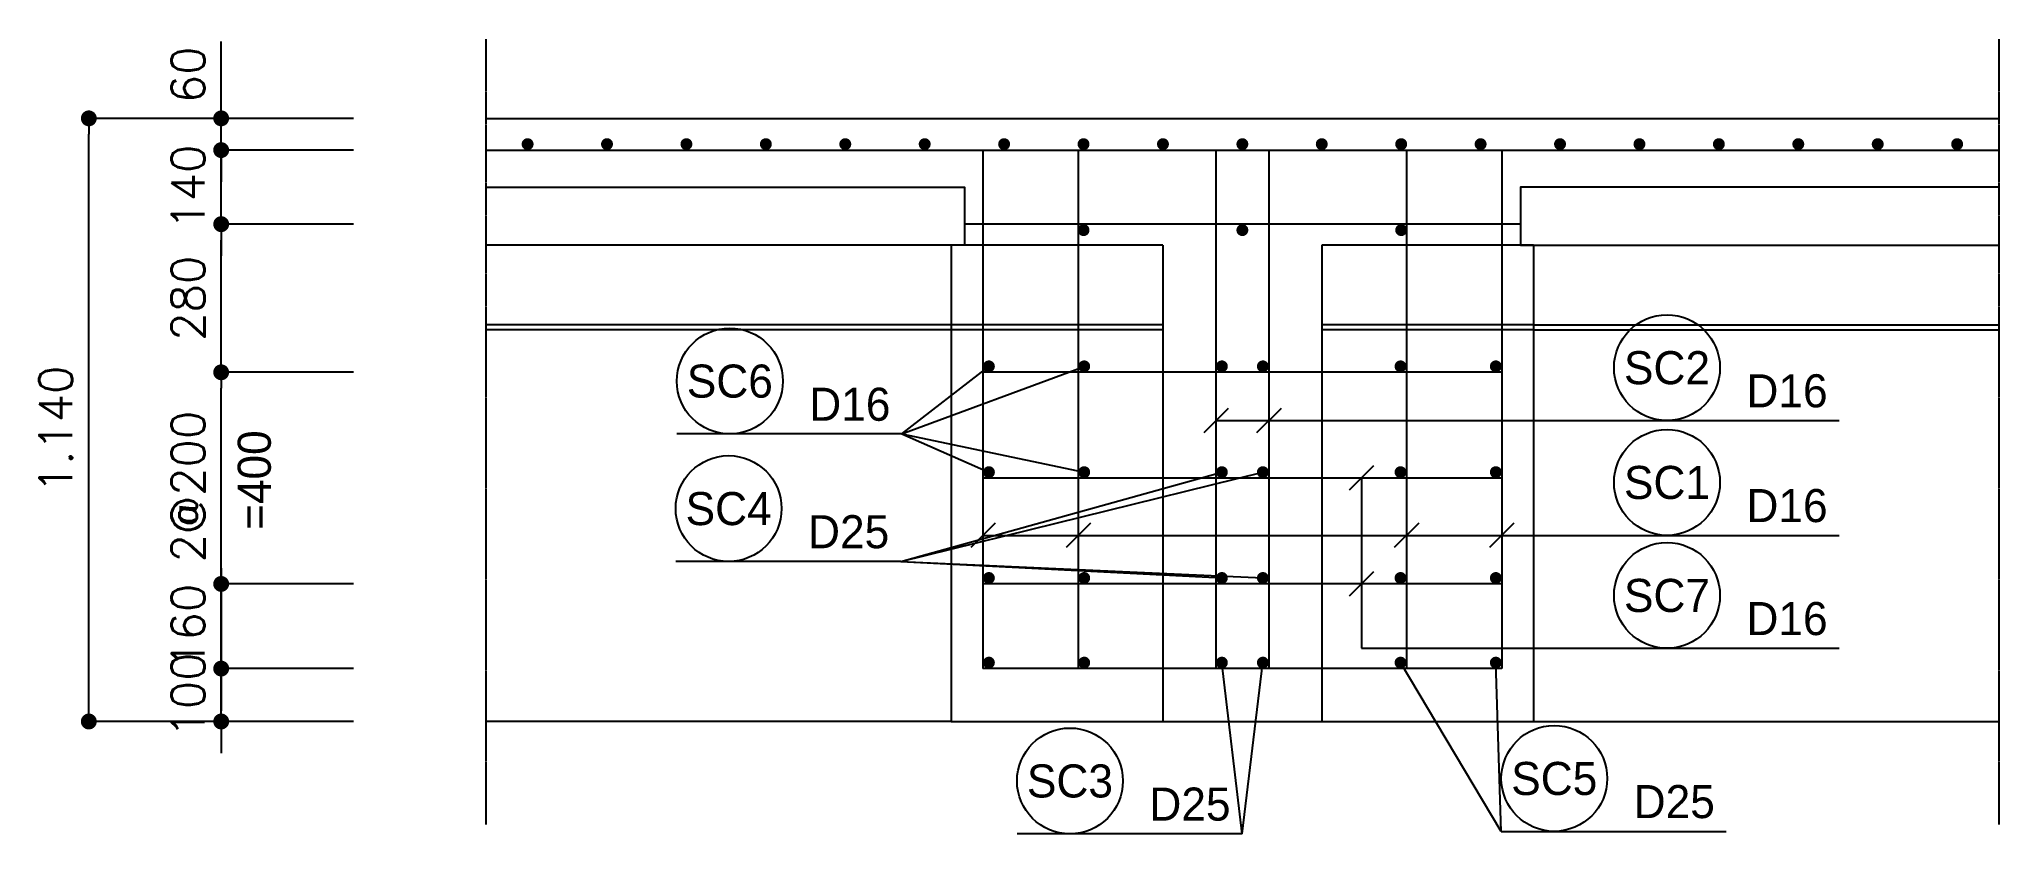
# Model space of a CAD drawing. Extents: x -4545 to 2857, y -2705 to 299.
import ezdxf
from ezdxf.enums import TextEntityAlignment as Align

# ---------------------------------------------------------------- set-up
doc = ezdxf.new("R2010")
doc.units = 0
doc.linetypes.add('CENTER', pattern=[2, 1.25, -0.25, 0.25, -0.25])
doc.layers.get('0').update_dxf_attribs({"linetype": 'CONTINUOUS'})
doc.layers.add('stru', color=4, linetype='CONTINUOUS')
doc.styles.add('GHS', font='djdg.shx', dxfattribs={"bigfont": 'ghs.shx'})
doc.styles.add('ROMANS', font='ROMANS.SHX')

# ---------------------------------------------------------------- blocks, each defined once
blk = doc.blocks.new('DOT')
at = {"color": 1}
blk.add_line((0, 0), (-1, 0), dxfattribs=at)
at = {"color": 7, "const_width": 0.5}
blk.add_lwpolyline([(-0.25, 0, 1), (0.25, 0, 1)], format="xyb", close=True, dxfattribs=at)

msp = doc.modelspace()

# ---------------------------------------------------------------- linework, layer by layer
at = {"color": 1, "linetype": 'CENTER'}
for p, q in [((-2857.4, 299.4), (-2857.4, -2669.3)), ((2857.4, 299.4), (2857.4, -2669.3))]:
    msp.add_line(p, q, dxfattribs=at)
at = {"color": 1}
for p, q in [((-3857.4, 120), (-3857.4, 290.2)), ((-3857.4, 60), (-3857.4, 120)), ((-3357.4, 0), (-4357.4, 0)), ((-3357.4, 0), (-3857.4, 0)), ((-3857.4, -120), (-3857.4, 0)), ((-3857.4, -60), (-3857.4, 0)), ((-4357.4, -2220), (-4357.4, -60)), ((-3357.4, -120), (-3857.4, -120)), ((-3357.4, -120), (-3857.4, -120)), ((-3857.4, -400), (-3857.4, -120)), ((-3857.4, -180), (-3857.4, -240)), ((-3357.4, -400), (-3857.4, -400)), ((-3357.4, -400), (-3857.4, -400)), ((-3857.4, -460), (-3857.4, -520)), ((-3857.4, -900), (-3857.4, -460)), ((-3357.4, -960), (-3857.4, -960)), ((-3357.4, -960), (-3857.4, -960)), ((-1286, -1193.2), (-597.5, -937.5)), ((-1286, -1193.2), (-957.5, -937.5)), ((-3857.4, -1700), (-3857.4, -1020)), ((-54, -1096.5), (-146, -1188.5)), ((146, -1096.5), (54, -1188.5)), ((-100, -1142.5), (1404, -1142.5)), ((1404, -1142.5), (2254, -1142.5)), ((-1286, -1193.2), (-2136, -1193.2)), ((-1286, -1193.2), (-597.5, -1337.5)), ((-1286, -1193.2), (-957.5, -1337.5)), ((495.5, -1314), (403.6, -1406)), ((-1290.6, -1675.1), (77.5, -1337.5)), ((-1290.6, -1675.1), (-77.5, -1337.5)), ((449.5, -1360), (449.5, -2003.4)), ((-934, -1530.3), (-1026, -1622.2)), ((-574, -1530.3), (-666, -1622.2)), ((666, -1530.3), (574, -1622.2)), ((1026, -1530.3), (934, -1622.2)), ((-980, -1576.3), (1404, -1576.3)), ((1404, -1576.3), (2254, -1576.3)), ((-3857.4, -1700), (-3857.4, -2240)), ((-1290.6, -1675.1), (-2140.6, -1675.1)), ((-1290.6, -1675.1), (77.5, -1737.5)), ((-1290.6, -1675.1), (-77.5, -1737.5)), ((-3357.4, -1760), (-3857.4, -1760)), ((-3357.4, -1760), (-3857.4, -1760)), ((-3857.4, -2080), (-3857.4, -1760)), ((495.5, -1714), (403.6, -1806)), ((495.5, -1714), (403.6, -1806)), ((-3857.4, -2020), (-3857.4, -1960)), ((-1.3, -2704.7), (-77.5, -2057.5)), ((-1.3, -2704.7), (77.5, -2057.5)), ((449.5, -2003.4), (1404, -2003.4)), ((978.1, -2695.3), (597.5, -2057.5)), ((978.1, -2695.3), (957.5, -2057.5)), ((1404, -2003.4), (2254, -2003.4)), ((-3357.4, -2080), (-3857.4, -2080)), ((-3357.4, -2080), (-3857.4, -2080)), ((-3857.4, -2280), (-3857.4, -2080)), ((-3857.4, -2140), (-3857.4, -2200)), ((-3357.4, -2280), (-4357.4, -2280)), ((-3357.4, -2280), (-3857.4, -2280)), ((-3857.4, -2340), (-3857.4, -2400)), ((-1.3, -2704.7), (-851.3, -2704.7)), ((978.1, -2695.3), (1828.1, -2695.3))]:
    msp.add_line(p, q, dxfattribs=at)
at = {"color": 6}
for p, q in [((-2857.4, -120), (2857.4, -120)), ((-980, -120), (-980, -2080)), ((-620, -120), (-620, -2080)), ((-100, -120), (-100, -2080)), ((100, -120), (100, -2080)), ((620, -120), (620, -2080)), ((980, -120), (980, -2080)), ((1050, -400), (-1050, -400)), ((980, -960), (-980, -960)), ((980, -1360), (-980, -1360)), ((980, -1760), (-980, -1760)), ((980, -1760), (-980, -1760)), ((980, -1760), (-980, -1760)), ((980, -2080), (-980, -2080))]:
    msp.add_line(p, q, dxfattribs=at)
at = {"color": 7, "const_width": 22.5}
for points in [[(-2711.2, -97.5, 1), (-2688.7, -97.5, 1)], [(-2411.2, -97.5, 1), (-2388.7, -97.5, 1)], [(-2111.2, -97.5, 1), (-2088.7, -97.5, 1)], [(-1811.2, -97.5, 1), (-1788.7, -97.5, 1)], [(-1511.2, -97.5, 1), (-1488.7, -97.5, 1)], [(-1211.2, -97.5, 1), (-1188.7, -97.5, 1)], [(-911.2, -97.5, 1), (-888.7, -97.5, 1)], [(-611.2, -97.5, 1), (-588.7, -97.5, 1)], [(-311.2, -97.5, 1), (-288.7, -97.5, 1)], [(-11.2, -97.5, 1), (11.2, -97.5, 1)], [(288.7, -97.5, 1), (311.2, -97.5, 1)], [(588.7, -97.5, 1), (611.2, -97.5, 1)], [(888.7, -97.5, 1), (911.2, -97.5, 1)], [(1188.7, -97.5, 1), (1211.2, -97.5, 1)], [(1488.7, -97.5, 1), (1511.2, -97.5, 1)], [(1788.7, -97.5, 1), (1811.2, -97.5, 1)], [(2088.7, -97.5, 1), (2111.2, -97.5, 1)], [(2388.7, -97.5, 1), (2411.2, -97.5, 1)], [(2688.7, -97.5, 1), (2711.2, -97.5, 1)], [(-611.2, -422.5, 1), (-588.7, -422.5, 1)], [(-11.2, -422.5, 1), (11.2, -422.5, 1)], [(588.7, -422.5, 1), (611.2, -422.5, 1)]]:
    msp.add_lwpolyline(points, format="xyb", close=True, dxfattribs=at)
at = {"const_width": 22.5}
for points in [[(-968.7, -937.5, 1), (-946.2, -937.5, 1)], [(-608.7, -937.5, 1), (-586.2, -937.5, 1)], [(-88.7, -937.5, 1), (-66.2, -937.5, 1)], [(88.7, -937.5, -1), (66.2, -937.5, -1)], [(608.7, -937.5, -1), (586.2, -937.5, -1)], [(968.7, -937.5, -1), (946.2, -937.5, -1)], [(-968.7, -1337.5, 1), (-946.2, -1337.5, 1)], [(-608.7, -1337.5, 1), (-586.2, -1337.5, 1)], [(-88.7, -1337.5, 1), (-66.2, -1337.5, 1)], [(88.7, -1337.5, -1), (66.2, -1337.5, -1)], [(608.7, -1337.5, -1), (586.2, -1337.5, -1)], [(968.7, -1337.5, -1), (946.2, -1337.5, -1)], [(-968.7, -1737.5, 1), (-946.2, -1737.5, 1)], [(-968.7, -1737.5, 1), (-946.2, -1737.5, 1)], [(-968.7, -1737.5, 1), (-946.2, -1737.5, 1)], [(-608.7, -1737.5, 1), (-586.2, -1737.5, 1)], [(-608.7, -1737.5, 1), (-586.2, -1737.5, 1)], [(-608.7, -1737.5, 1), (-586.2, -1737.5, 1)], [(-88.7, -1737.5, 1), (-66.2, -1737.5, 1)], [(-88.7, -1737.5, 1), (-66.2, -1737.5, 1)], [(-88.7, -1737.5, 1), (-66.2, -1737.5, 1)], [(88.7, -1737.5, -1), (66.2, -1737.5, -1)], [(88.7, -1737.5, -1), (66.2, -1737.5, -1)], [(88.7, -1737.5, -1), (66.2, -1737.5, -1)], [(608.7, -1737.5, -1), (586.2, -1737.5, -1)], [(608.7, -1737.5, -1), (586.2, -1737.5, -1)], [(608.7, -1737.5, -1), (586.2, -1737.5, -1)], [(968.7, -1737.5, -1), (946.2, -1737.5, -1)], [(968.7, -1737.5, -1), (946.2, -1737.5, -1)], [(968.7, -1737.5, -1), (946.2, -1737.5, -1)], [(-968.7, -2057.5, 1), (-946.2, -2057.5, 1)], [(-608.7, -2057.5, 1), (-586.2, -2057.5, 1)], [(-88.7, -2057.5, 1), (-66.2, -2057.5, 1)], [(88.7, -2057.5, -1), (66.2, -2057.5, -1)], [(608.7, -2057.5, -1), (586.2, -2057.5, -1)], [(968.7, -2057.5, -1), (946.2, -2057.5, -1)]]:
    msp.add_lwpolyline(points, format="xyb", close=True, dxfattribs=at)
at = {"color": 1}
for centre in [(-1936, -993.2), (1604, -942.5), (1604, -1376.3), (-1940.6, -1475.1), (1604, -1803.4), (-651.3, -2504.7), (1178.1, -2495.3)]:
    msp.add_circle(centre, 200, dxfattribs=at)
at = {"layer": 'stru'}
for p, q in [((-2857.4, 0), (2857.4, 0)), ((-1100, -480), (-1100, -2280)), ((-300, -480), (-1100, -480)), ((-300, -480), (-300, -2280)), ((300, -480), (300, -2280)), ((1100, -480), (300, -480)), ((1100, -480), (1100, -2280)), ((-1100, -780), (-2857.4, -780)), ((-1100, -800), (-2857.4, -800)), ((-300, -780), (-1100, -780)), ((-300, -800), (-1100, -800)), ((1100, -780), (300, -780)), ((1100, -800), (300, -800)), ((1100, -780), (2857.4, -780)), ((1100, -800), (2857.4, -800)), ((-1100, -2280), (-2857.4, -2280)), ((-1100, -2280), (1100, -2280)), ((1100, -2280), (2857.4, -2280))]:
    msp.add_line(p, q, dxfattribs=at)
at = {"layer": 'stru', "color": 4}
for p, q in [((-1100, -480), (-2857.4, -480)), ((1100, -480), (2857.4, -480))]:
    msp.add_line(p, q, dxfattribs=at)
at = {"layer": 'stru', "color": 2}
for points in [[(-2857.4, -260), (-1050, -260), (-1050, -480), (-2857.4, -480)], [(2857.4, -260), (1050, -260), (1050, -480), (2857.4, -480)]]:
    msp.add_lwpolyline(points, dxfattribs=at)

# ---------------------------------------------------------------- block references
at = {"color": 1, "xscale": 59.99999999133024, "yscale": 59.99999999133024, "zscale": 59.99999999133003}
for p, rotation in [((-4357.4, 0), 90), ((-3857.4, 0), 270), ((-3857.4, -120), 270), ((-3857.4, -120), 90), ((-3857.4, -400), 90), ((-3857.4, -400), 90), ((-3857.4, -960), 270), ((-3857.4, -960), 90), ((-3857.4, -1760), 270), ((-3857.4, -1760), 270), ((-3857.4, -2080), 270), ((-3857.4, -2080), 90), ((-4357.4, -2280), 270), ((-3857.4, -2280), 90)]:
    msp.add_blockref('DOT', p, dxfattribs=dict(at, rotation=rotation))

# ---------------------------------------------------------------- texts
at = {"style": 'GHS'}
for s, p in [('SC2', (1604, -942.5)), ('SC6', (-1936, -993.2)), ('SC1', (1604, -1376.3)), ('SC4', (-1940.6, -1475.1)), ('SC7', (1604, -1803.4)), ('SC3', (-651.3, -2504.7)), ('SC5', (1178.1, -2495.3))]:
    msp.add_text(s, height=125, dxfattribs=at).set_placement(p, align=Align.MIDDLE)
at = {"color": 7, "style": 'ROMANS'}
for s, p in [('1.140', (-4419.9, -1416.8)), ('2@200', (-3919.9, -1678.5))]:
    msp.add_text(s, height=125, rotation=90, dxfattribs=at).set_placement(p)
at = {"color": 7, "style": 'GHS'}
for s, p in [('D16', (-1636, -1143.2)), ('D25', (-1640.6, -1625.1)), ('D25', (-351.3, -2654.7)), ('D25', (1478.1, -2645.3))]:
    msp.add_text(s, height=125, dxfattribs=at).set_placement(p)
at = {"style": 'GHS'}
for p in [(1904, -1092.5), (1904, -1526.3), (1904, -1953.4)]:
    msp.add_text('D16', height=125, dxfattribs=at).set_placement(p)
at = {"color": 7, "style": 'GHS'}
msp.add_text('=400', height=125, rotation=90, dxfattribs=at).set_placement((-3732.4, -1367.6), align=Align.MIDDLE)
at = {"color": 7, "char_height": 125, "attachment_point": 5, "rotation": 90, "style": 'ROMANS'}
for s, insert in [('\\A1;60', (-3982.4, 164.7)), ('\\A1;140', (-3982.4, -260)), ('\\A1;280', (-3982.4, -680)), ('\\A1;160', (-3982.4, -1920)), ('\\A1;100', (-3982.4, -2180))]:
    msp.add_mtext(s, dxfattribs=dict(at, insert=insert))

doc.saveas('drawing.dxf')
